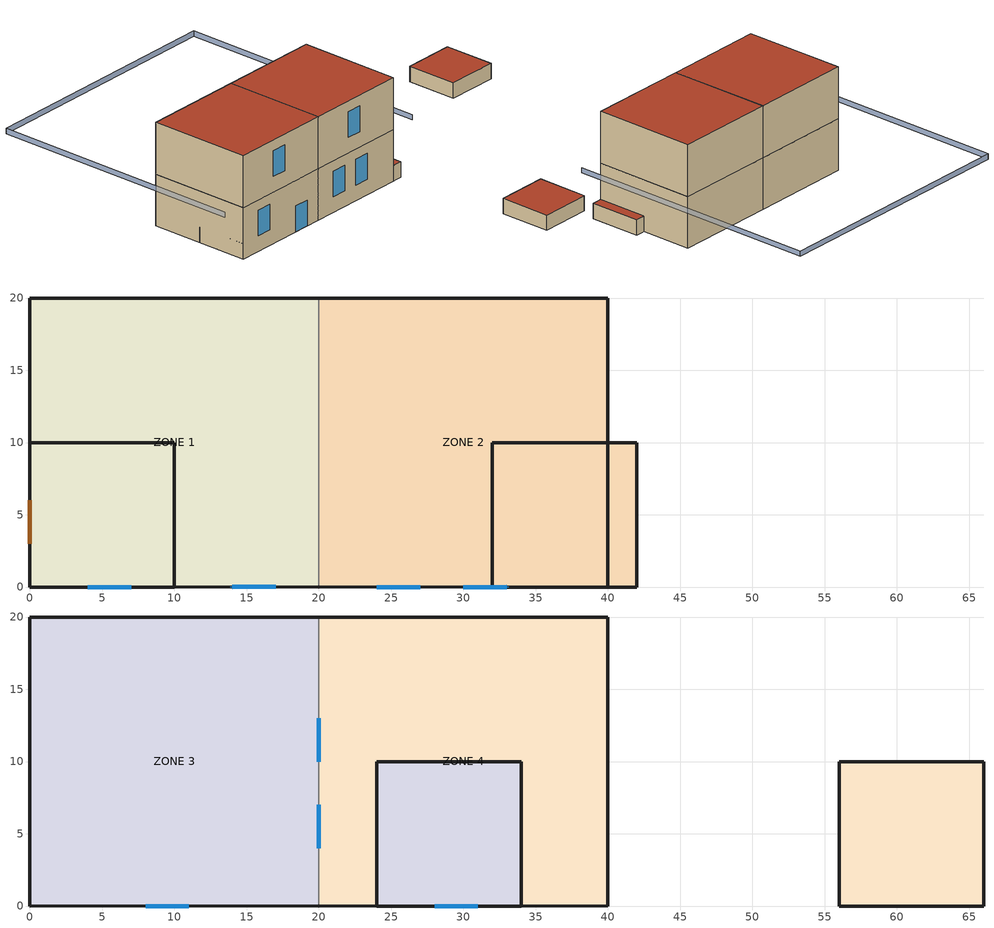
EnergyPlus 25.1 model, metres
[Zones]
ZONE 1
 floor ground (DefaultFloor): 0,10 10,10 10,0 0,0 z-10
 floor ground (FLOOR): 20,0 0,0 0,20 20,20 z-10
 wall outside (DefaultWall): 10,0 0,0 0,10 10,10 10,0 z-10:-7
 wall outside (EXTERIOR): 0,0 20,0 z-10:0
 wall adiabatic (INTERIOR): 20,0 20,20 z-10:0
 wall ground (EXTERIOR): 20,20 0,20 0,0 z-10:0
 window (SINGLE PANE HW WINDOW): 4,0 7,0 z-7:-2; 14,0 17,0 z-10:-5
 door inside (HOLLOW WOOD DOOR): 0,6 0,3 z-10:-5
 ceiling adiabatic (CEILING34): 0,20 0,0 20,0 20,20 z0
 roof outside (DefaultRoof): 0,0 10,0 10,10 0,10 z-7
ZONE 2
 floor ground (DefaultFloor): 32,10 42,10 42,0 32,0 z-10
 floor ground (FLOOR): 40,0 20,0 20,20 40,20 z-10
 wall outside (DefaultWall): 42,0 32,0 32,10 42,10 42,0 z-10:-7
 wall outside (EXTERIOR): 20,0 40,0 z-10:0
 wall adiabatic (INTERIOR): 20,20 20,0 z-10:0
 wall ground (EXTERIOR): 40,0 40,20 20,20 z-10:0
 window (SINGLE PANE HW WINDOW): 24,0 27,0 / 30,0 33,0 z-7:-2
 ceiling adiabatic (CEILING34): 20,20 20,0 40,0 40,20 z0
 roof outside (DefaultRoof): 32,0 42,0 42,10 32,10 z-7
ZONE 3
 floor ground (DefaultFloor): 24,10 34,10 34,0 24,0 z0
 floor to ZONE 1 (FLOOR34): 20,0 0,0 0,20 20,20 z0
 wall outside (DefaultWall): 34,0 24,0 24,10 34,10 34,0 z0:3
 wall outside (EXTERIOR): 20,20 0,20 0,0 20,0 z0:10
 wall to ZONE 4 (INTERIOR): 20,0 20,20 z0:10
 window (SINGLE PANE HW WINDOW): 8,0 11,0 z3:8
 window inside (SINGLE PANE HW WINDOW): 20,4 20,7 z3:8; 20,10 20,13 z0:5
 roof outside (DefaultRoof): 24,0 34,0 34,10 24,10 z3
 roof outside (ROOF31): 0,20 0,0 20,0 20,20 z10
ZONE 4
 floor ground (DefaultFloor): 56,10 66,10 66,0 56,0 z0
 floor to ZONE 2 (FLOOR34): 40,0 20,0 20,20 40,20 z0
 wall outside (DefaultWall): 66,0 56,0 56,10 66,10 66,0 z0:3
 wall outside (EXTERIOR): 20,0 40,0 40,20 20,20 z0:10
 window (SINGLE PANE HW WINDOW): 28,0 31,0 z3:8
 roof outside (DefaultRoof): 56,0 66,0 66,10 56,10 z3
 roof outside (ROOF31): 20,20 20,0 40,0 40,20 z10
shading: 45,0 45,50 / 45,50 -5,50 / -5,50 -5,0 z0:1
[Building]
BUILDING #1: North Axis=0; Terrain=Suburbs; Loads Convergence Tolerance Value=0.04; Temperature Convergence Tolerance Value=0.4; Solar Distribution=FullExterior; Maximum Number of Warmup Days=25; Minimum Number of Warmup Days=6
[Site:Location]
Chicago Ohare Intl Ap IL USA WMO=725300: Latitude=41.99; Longitude=-87.91; Time Zone=-6; Elevation=205
[SizingPeriod:DesignDay] Day of Month=21; Humidity Condition Type=Wetbulb; Barometric Pressure=98886; Rain Indicator=No; Snow Indicator=No; Daylight Saving Time Indicator=No; Solar Model Indicator=ASHRAEClearSky
Name | Month | Day Type | Maximum DryBulb Temperature | Daily DryBulb Temperature Range | Wetbulb or DewPoint at Maximum DryBulb | Wind Speed | Wind Direction | Sky Clearness
Chicago Ohare Intl Ap Ann Htg 99% Condns DB | 1 | WinterDesignDay | -16.6 | 0 | -16.6 | 4.9 | 270 | 0
Chicago Ohare Intl Ap Ann Clg 1% Condns DB=>MWB | 7 | SummerDesignDay | 31.6 | 10.5 | 23 | 5.2 | 230 | 1
[Site:GroundTemperature:BuildingSurface]
20, 20, 20, 20, 20, 20, 20, 20, 20, 20, 20, 20
[Material] Thermal Absorptance=0.9
Name | Roughness | Thickness | Conductivity | Density | Specific Heat | Solar Absorptance | Visible Absorptance
A2 - 4 IN DENSE FACE BRICK | Rough | 0.101498 | 1.245296 | 2082.4 | 920.48 | 0.93 | 0.93
B3 - 2 IN INSULATION | VeryRough | 0.0509016 | 0.0432394 | 32.03693 | 836.8 | 0.5 | 0.5
C2 - 4 IN LW CONCRETE BLOCK | MediumRough | 0.101498 | 0.380507 | 608.7016 | 836.8 | 0.65 | 0.65
E1 - 3 / 4 IN PLASTER OR GYP BOARD | Smooth | 0.01905 | 0.726422 | 1601.846 | 836.8 | 0.92 | 0.92
WOOD - HARDWOOD 1 / 8 IN | MediumSmooth | 0.00316992 | 0.159121 | 720.8308 | 1255.2 | 0.78 | 0.78
C7 - 8 IN LW CONCRETE BLOCK | Rough | 0.203302 | 0.570761 | 608.7016 | 836.8 | 0.65 | 0.65
E5 - ACOUSTIC TILE | MediumSmooth | 0.01905 | 0.0605352 | 480.5539 | 836.8 | 0.32 | 0.32
C5 - 4 IN HW CONCRETE | MediumRough | 0.101498 | 1.729577 | 2242.585 | 836.8 | 0.65 | 0.65
C10 - 8 IN HW CONCRETE | MediumRough | 0.203302 | 1.729577 | 2242.585 | 836.8 | 0.65 | 0.65
E2 - 1 / 2 IN SLAG OR STONE | Rough | 0.0127102 | 1.435549 | 881.0155 | 1673.6 | 0.55 | 0.55
E3 - 3 / 8 IN FELT AND MEMBRANE | Rough | 0.00954024 | 0.190253 | 1121.292 | 1673.6 | 0.75 | 0.75
B6 - 2 IN DENSE INSULATION | VeryRough | 0.0509016 | 0.0432394 | 91.30524 | 836.8 | 0.5 | 0.5
C12 - 2 IN HW CONCRETE | MediumRough | 0.0509016 | 1.729577 | 2242.585 | 836.8 | 0.65 | 0.65
[MATERIAL] Roughness=MediumRough; Specific Heat=900; Thermal Absorptance=0.9; Solar Absorptance=0.7; Visible Absorptance=0.7
Name | Thickness | Conductivity | Density
DefaultWallMaterial | 0.2 | 0.9 | 1800
DefaultRoofMaterial | 0.15 | 0.8 | 1600
DefaultFloorMaterial | 0.25 | 1.5 | 2400
[Material:AirGap]
Name | Thermal Resistance
B1 - AIRSPACE RESISTANCE | 0.160367
E4 - CEILING AIRSPACE | 0.176228
[WindowMaterial:Glazing]
GLASS - CLEAR PLATE 1 / 4 IN: Optical Data Type=SpectralAverage; Thickness=0.006; Solar Transmittance at Normal Incidence=0.775; Front Side Solar Reflectance at Normal Incidence=0.071; Back Side Solar Reflectance at Normal Incidence=0.071; Visible Transmittance at Normal Incidence=0.881; Front Side Visible Reflectance at Normal Incidence=0.08; Back Side Visible Reflectance at Normal Incidence=0.08; Infrared Transmittance at Normal Incidence=0; Front Side Infrared Hemispherical Emissivity=0.84; Back Side Infrared Hemispherical Emissivity=0.84; Conductivity=0.9
[Construction]
EXTERIOR: A2 - 4 IN DENSE FACE BRICK, B3 - 2 IN INSULATION, C2 - 4 IN LW CONCRETE BLOCK, E1 - 3 / 4 IN PLASTER OR GYP BOARD
SINGLE PANE HW WINDOW: GLASS - CLEAR PLATE 1 / 4 IN
HOLLOW WOOD DOOR: WOOD - HARDWOOD 1 / 8 IN, B1 - AIRSPACE RESISTANCE, WOOD - HARDWOOD 1 / 8 IN
INTERIOR: C7 - 8 IN LW CONCRETE BLOCK
FLOOR: E5 - ACOUSTIC TILE, E4 - CEILING AIRSPACE, C5 - 4 IN HW CONCRETE
CEILING34; FLOOR34: C10 - 8 IN HW CONCRETE
ROOF31: E2 - 1 / 2 IN SLAG OR STONE, E3 - 3 / 8 IN FELT AND MEMBRANE, B6 - 2 IN DENSE INSULATION, C12 - 2 IN HW CONCRETE
[CONSTRUCTION]
DefaultWall: DefaultWallMaterial
DefaultRoof: DefaultRoofMaterial
DefaultFloor: DefaultFloorMaterial
[Zone] Type=1; Multiplier=1; Ceiling Height=AutoCalculate; Volume=300; Floor Area=100
ZONE 1; ZONE 2; ZONE 3; ZONE 4
[Shading:Overhang] Tilt Angle from WindowDoor=90; Left extension from WindowDoor Width=0; Right extension from WindowDoor Width=0; Depth=3
Name | Window or Door | Height above Window or Door
Zn001:Wall001:Door001:Shade001 | Zn001:Wall001:Door001 | 0.6
Zn002:Wall001:Win001:Shade001 | Zn002:Wall001:Win001 | 0.7
[Shading:Overhang:Projection]
Zn001:Wall001:Win001:Shade001: Window or Door=Zn001:Wall001:Win001; Height above Window or Door=0.7; Tilt Angle from WindowDoor=90; Left extension from WindowDoor Width=0.2; Right extension from WindowDoor Width=0.2; Depth as Fraction of WindowDoor Height=0.6
[Shading:Fin:Projection]
Zn001:Wall001:Shade003: Window or Door=Zn001:Wall001:Win001; Left Extension from WindowDoor=0.1; Left Distance Above Top of Window=0.1; Left Distance Below Bottom of Window=0.1; Left Tilt Angle from WindowDoor=90; Left Depth as Fraction of WindowDoor Width=0.6; Right Extension from WindowDoor=0.1; Right Distance Above Top of Window=0.1; Right Distance Below Bottom of Window=0.1; Right Tilt Angle from WindowDoor=90; Right Depth as Fraction of WindowDoor Width=0.6
[HVACTemplate:System:VRF]
VRF_System_1: Gross Rated Total Cooling Capacity {W} (N1)=Autosize; Gross Rated Cooling COP {W/W} (N2)=3.5; Minimum Outdoor Temperature in Cooling Mode {C} (N3)=-5; Maximum Outdoor Temperature in Cooling Mode {C} (N4)=43; Gross Rated Heating Capacity {W} (N5)=Autosize; Rated Heating Capacity Sizing Ratio (N6)=1; Gross Rated Heating COP {W/W} (N7)=4; Minimum Outdoor Temperature in Heating Mode {C} (N8)=-25; Maximum Outdoor Temperature in Heating Mode {C} (N9)=15; Minimum Heat Pump Part-Load Ratio (N10)=0.15; Zone Name for Master Thermostat Location (A3)=ZONE 1; Master Thermostat Priority Control Type (A4)=LoadPriority; Heat Pump Waste Heat Recovery (A6)=No; Equivalent Piping Length for Cooling {m} (N11)=30; Vertical Height for Piping Correction {m} (N12)=10; Equivalent Piping Length for Heating {m} (N13)=30; Crankcase Heater Power per Compressor {W} (N14)=15; Number of Compressors (N15)=2; Ratio of Compressor Size to Total Capacity (N16)=0.5; Max Outdoor Dry-bulb Temp for Crankcase Heater {C} (N17)=5; Defrost Strategy (A7)=ReverseCycle; Defrost Control (A8)=OnDemand; Defrost Time Period Fraction (N18)=0.058333; Resistive Defrost Heater Capacity {W} (N19)=Autosize; Max Outdoor Dry-bulb Temp for Defrost {C} (N20)=5; Condenser Type (A9)=AirCooled; Evaporative Condenser Effectiveness (N22)=0.9; Evaporative Condenser Air Flow Rate {m3/s} (N23)=Autosize; Evaporative Condenser Pump Power {W} (N24)=Autosize; Basin Heater Capacity {W/K} (N25)=0.5; Basin Heater Setpoint Temperature {C} (N26)=2; Fuel Type (A11)=Electricity
[HVACTemplate:Zone:VRF] Template VRF System Name (A2)=VRF_System_1; Rated Total Heating Capacity Sizing Ratio (N3)=1; Cooling Supply Air Flow Rate (N4)=Autosize; No Cooling Supply Air Flow Rate (N5)=Autosize; Heating Supply Air Flow Rate (N6)=Autosize; No Heating Supply Air Flow Rate (N7)=Autosize; Cooling Outdoor Air Flow Rate (N8)=Autosize; Heating Outdoor Air Flow Rate (N9)=Autosize; No Load Outdoor Air Flow Rate (N10)=Autosize; Supply Air Fan Placement (A9)=DrawThrough; Supply Fan Total Efficiency (N14)=0.7; Supply Fan Delta Pressure (N15)=300; Supply Fan Motor Efficiency (N16)=0.9; Cooling Coil Type (A10)=VariableRefrigerantFlowDX; Cooling Coil Gross Rated Total Capacity (N17)=Autosize; Cooling Coil Gross Rated Sensible Heat Ratio (N18)=Autosize; Heat Pump Heating Coil Type (A12)=VariableRefrigerantFlowDX; Heat Pump Heating Coil Gross Rated Capacity (N19)=Autosize; Zone Terminal Unit On Parasitic Electric Energy Use (N20)=30; Zone Terminal Unit Off Parasitic Electric Energy Use (N21)=20; Zone Cooling Design Supply Air Temperature Input Method (A15)=SupplyAirTemperature; Zone Cooling Design Supply Air Temperature (N22)=12.8; Zone Heating Design Supply Air Temperature Input Method (A16)=SupplyAirTemperature; Zone Heating Design Supply Air Temperature (N24)=50
Name | Template Thermostat Name (A3)
ZONE 1 | Thermostat_ZONE 1
ZONE 2 | Thermostat_ZONE 2
ZONE 3 | Thermostat_ZONE 3
ZONE 4 | Thermostat_ZONE 4
[HVACTemplate:Thermostat] Constant Heating Setpoint {C}=20; Constant Cooling Setpoint {C}=23.8
Thermostat_ZONE 1; Thermostat_ZONE 2; Thermostat_ZONE 3; Thermostat_ZONE 4
